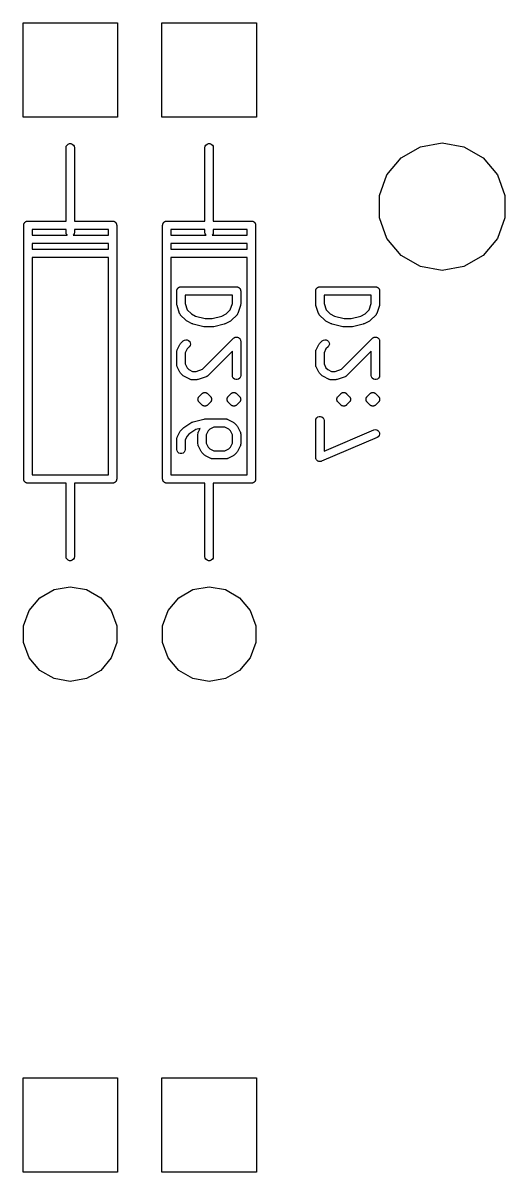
# Model space of a CAD drawing. Extents: x 17 to 273, y -105 to -8.
# Drawn here: x 143.65 to 152.32, y -74.85 to -54.15 of the extents above; entities that cross this region are included whole.
import ezdxf

# ---------------------------------------------------------------- set-up
doc = ezdxf.new("R2010")
doc.units = 0
doc.header["$MEASUREMENT"] = 0
doc.layers.add('BLACK', color=7, linetype='CONTINUOUS')

msp = doc.modelspace()

# ---------------------------------------------------------------- linework, layer by layer
at = {"layer": 'Black'}
for p, q in [((143.648, -55.8501), (143.648, -54.1509)), ((143.648, -54.1509), (145.347, -54.1509)), ((145.347, -54.1509), (145.347, -55.8501)), ((146.148, -55.8501), (146.148, -54.1509)), ((146.148, -54.1509), (147.847, -54.1509)), ((147.847, -54.1509), (147.847, -55.8501)), ((145.347, -55.8501), (143.648, -55.8501)), ((147.847, -55.8501), (146.148, -55.8501)), ((144.422, -56.3975), (144.427, -56.3719)), ((144.422, -57.7195), (144.422, -56.3975)), ((144.427, -56.3719), (144.44, -56.3493)), ((144.44, -56.3493), (144.46, -56.3326)), ((144.46, -56.3326), (144.484, -56.3237)), ((144.484, -56.3237), (144.51, -56.3237)), ((144.51, -56.3237), (144.535, -56.3326)), ((144.535, -56.3326), (144.555, -56.3493)), ((144.555, -56.3493), (144.568, -56.3719)), ((144.568, -56.3719), (144.572, -56.3975)), ((144.572, -56.3975), (144.572, -57.7195)), ((146.922, -56.3975), (146.927, -56.3719)), ((146.922, -57.7195), (146.922, -56.3975)), ((146.927, -56.3719), (146.94, -56.3493)), ((146.94, -56.3493), (146.96, -56.3326)), ((146.96, -56.3326), (146.984, -56.3237)), ((146.984, -56.3237), (147.01, -56.3237)), ((147.01, -56.3237), (147.035, -56.3326)), ((147.035, -56.3326), (147.055, -56.3493)), ((147.055, -56.3493), (147.068, -56.3719)), ((147.068, -56.3719), (147.072, -56.3975)), ((147.072, -56.3975), (147.072, -57.7195)), ((150.452, -56.5811), (150.798, -56.3818)), ((150.798, -56.3818), (151.19, -56.3126)), ((151.19, -56.3126), (151.582, -56.3818)), ((151.582, -56.3818), (151.928, -56.5811)), ((150.196, -56.8863), (150.452, -56.5811)), ((151.928, -56.5811), (152.184, -56.8863)), ((150.06, -57.2608), (150.196, -56.8863)), ((152.184, -56.8863), (152.32, -57.2608)), ((150.06, -57.6592), (150.06, -57.2608)), ((152.32, -57.2608), (152.32, -57.6592)), ((143.675, -57.752), (143.678, -57.7463)), ((143.678, -57.7463), (143.683, -57.7421)), ((143.683, -57.7421), (143.687, -57.7371)), ((143.687, -57.7371), (143.693, -57.7338)), ((143.693, -57.7338), (143.698, -57.7296)), ((143.698, -57.7296), (143.704, -57.7273)), ((143.704, -57.7273), (143.71, -57.724)), ((143.71, -57.724), (143.716, -57.7229)), ((143.716, -57.7229), (143.722, -57.7207)), ((143.722, -57.7207), (143.729, -57.7207)), ((143.729, -57.7207), (143.735, -57.7195)), ((143.735, -57.7195), (144.422, -57.7195)), ((144.572, -57.7195), (145.259, -57.7195)), ((145.259, -57.7195), (145.266, -57.7207)), ((145.266, -57.7207), (145.272, -57.7207)), ((145.272, -57.7207), (145.279, -57.7229)), ((145.279, -57.7229), (145.285, -57.724)), ((145.285, -57.724), (145.291, -57.7273)), ((145.291, -57.7273), (145.297, -57.7296)), ((145.297, -57.7296), (145.302, -57.7338)), ((145.302, -57.7338), (145.308, -57.7371)), ((145.308, -57.7371), (145.312, -57.7421)), ((145.312, -57.7421), (145.317, -57.7463)), ((145.317, -57.7463), (145.32, -57.752)), ((146.175, -57.752), (146.178, -57.7463)), ((146.178, -57.7463), (146.183, -57.7421)), ((146.183, -57.7421), (146.187, -57.7371)), ((146.187, -57.7371), (146.193, -57.7338)), ((146.193, -57.7338), (146.198, -57.7296)), ((146.198, -57.7296), (146.204, -57.7273)), ((146.204, -57.7273), (146.21, -57.724)), ((146.21, -57.724), (146.216, -57.7229)), ((146.216, -57.7229), (146.222, -57.7207)), ((146.222, -57.7207), (146.229, -57.7207)), ((146.229, -57.7207), (146.235, -57.7195)), ((146.235, -57.7195), (146.922, -57.7195)), ((147.072, -57.7195), (147.759, -57.7195)), ((147.759, -57.7195), (147.766, -57.7207)), ((147.766, -57.7207), (147.772, -57.7207)), ((147.772, -57.7207), (147.779, -57.7229)), ((147.779, -57.7229), (147.785, -57.724)), ((147.785, -57.724), (147.791, -57.7273)), ((147.791, -57.7273), (147.797, -57.7296)), ((147.797, -57.7296), (147.802, -57.7338)), ((147.802, -57.7338), (147.808, -57.7371)), ((147.808, -57.7371), (147.812, -57.7421)), ((147.812, -57.7421), (147.817, -57.7463)), ((147.817, -57.7463), (147.82, -57.752)), ((150.196, -58.0337), (150.06, -57.6592)), ((152.32, -57.6592), (152.184, -58.0337)), ((143.66, -57.7945), (143.662, -57.7881)), ((143.66, -62.3665), (143.66, -57.7945)), ((143.662, -57.7815), (143.664, -57.7753)), ((143.662, -57.7881), (143.662, -57.7815)), ((143.664, -57.7753), (143.665, -57.7689)), ((143.665, -57.7689), (143.668, -57.7632)), ((143.668, -57.7632), (143.671, -57.757)), ((143.671, -57.757), (143.675, -57.752)), ((143.81, -57.8695), (143.81, -57.9735)), ((144.422, -57.8695), (143.81, -57.8695)), ((144.422, -57.9215), (144.422, -57.8695)), ((144.427, -57.9472), (144.422, -57.9215)), ((144.44, -57.9697), (144.427, -57.9472)), ((144.568, -57.9472), (144.555, -57.9697)), ((144.572, -57.9215), (144.568, -57.9472)), ((144.572, -57.8695), (144.572, -57.9215)), ((145.184, -57.8695), (144.572, -57.8695)), ((145.184, -57.9735), (145.184, -57.8695)), ((145.32, -57.752), (145.324, -57.757)), ((145.324, -57.757), (145.327, -57.7632)), ((145.327, -57.7632), (145.33, -57.7689)), ((145.33, -57.7689), (145.331, -57.7753)), ((145.331, -57.7753), (145.333, -57.7815)), ((145.333, -57.7815), (145.333, -57.7881)), ((145.333, -57.7881), (145.334, -57.7945)), ((145.334, -57.7945), (145.334, -62.3665)), ((146.16, -57.7945), (146.162, -57.7881)), ((146.16, -62.3665), (146.16, -57.7945)), ((146.162, -57.7815), (146.164, -57.7753)), ((146.162, -57.7881), (146.162, -57.7815)), ((146.164, -57.7753), (146.165, -57.7689)), ((146.165, -57.7689), (146.168, -57.7632)), ((146.168, -57.7632), (146.171, -57.757)), ((146.171, -57.757), (146.175, -57.752)), ((146.31, -57.8695), (146.31, -57.9735)), ((146.922, -57.8695), (146.31, -57.8695)), ((146.922, -57.9215), (146.922, -57.8695)), ((146.927, -57.9472), (146.922, -57.9215)), ((146.94, -57.9697), (146.927, -57.9472)), ((147.068, -57.9472), (147.055, -57.9697)), ((147.072, -57.9215), (147.068, -57.9472)), ((147.072, -57.8695), (147.072, -57.9215)), ((147.684, -57.8695), (147.072, -57.8695)), ((147.684, -57.9735), (147.684, -57.8695)), ((147.82, -57.752), (147.824, -57.757)), ((147.824, -57.757), (147.827, -57.7632)), ((147.827, -57.7632), (147.83, -57.7689)), ((147.83, -57.7689), (147.831, -57.7753)), ((147.831, -57.7753), (147.833, -57.7815)), ((147.833, -57.7815), (147.833, -57.7881)), ((147.833, -57.7881), (147.834, -57.7945)), ((147.834, -57.7945), (147.834, -62.3665)), ((143.81, -57.9735), (144.445, -57.9735)), ((143.81, -58.1235), (143.81, -58.2275)), ((145.184, -58.1235), (143.81, -58.1235)), ((144.445, -57.9735), (144.44, -57.9697)), ((144.555, -57.9697), (144.55, -57.9735)), ((144.55, -57.9735), (145.184, -57.9735)), ((145.184, -58.2275), (145.184, -58.1235)), ((146.31, -57.9735), (146.945, -57.9735)), ((146.31, -58.1235), (146.31, -58.2275)), ((147.684, -58.1235), (146.31, -58.1235)), ((146.945, -57.9735), (146.94, -57.9697)), ((147.055, -57.9697), (147.05, -57.9735)), ((147.05, -57.9735), (147.684, -57.9735)), ((147.684, -58.2275), (147.684, -58.1235)), ((150.452, -58.3389), (150.196, -58.0337)), ((152.184, -58.0337), (151.928, -58.3389)), ((143.81, -58.2275), (145.184, -58.2275)), ((146.31, -58.2275), (147.684, -58.2275)), ((150.798, -58.5382), (150.452, -58.3389)), ((151.928, -58.3389), (151.582, -58.5382)), ((143.81, -58.3775), (143.81, -62.2915)), ((145.184, -58.3775), (143.81, -58.3775)), ((145.184, -62.2915), (145.184, -58.3775)), ((146.31, -58.3775), (146.31, -62.2915)), ((147.684, -58.3775), (146.31, -58.3775)), ((147.684, -62.2915), (147.684, -58.3775)), ((151.19, -58.6074), (150.798, -58.5382)), ((151.582, -58.5382), (151.19, -58.6074)), ((146.415, -58.9781), (146.416, -58.9717)), ((146.415, -59.2162), (146.415, -58.9781)), ((146.416, -58.9651), (146.418, -58.9589)), ((146.416, -58.9717), (146.416, -58.9651)), ((146.418, -58.9589), (146.419, -58.9525)), ((146.419, -58.9525), (146.423, -58.9468)), ((146.423, -58.9468), (146.425, -58.9406)), ((146.425, -58.9406), (146.429, -58.9356)), ((146.429, -58.9356), (146.432, -58.9299)), ((146.432, -58.9299), (146.437, -58.9257)), ((146.437, -58.9257), (146.442, -58.9207)), ((146.442, -58.9207), (146.447, -58.9174)), ((146.447, -58.9174), (146.452, -58.9132)), ((146.452, -58.9132), (146.459, -58.9109)), ((146.459, -58.9109), (146.464, -58.9077)), ((146.464, -58.9077), (146.471, -58.9065)), ((146.471, -58.9065), (146.477, -58.9043)), ((146.477, -58.9043), (146.483, -58.9043)), ((146.483, -58.9043), (146.49, -58.9031)), ((146.49, -58.9031), (147.49, -58.9031)), ((147.49, -58.9031), (147.496, -58.9043)), ((147.496, -58.9043), (147.503, -58.9043)), ((147.503, -58.9043), (147.509, -58.9065)), ((147.509, -58.9065), (147.515, -58.9077)), ((147.515, -58.9077), (147.521, -58.9109)), ((147.521, -58.9109), (147.527, -58.9132)), ((147.527, -58.9132), (147.532, -58.9174)), ((147.532, -58.9174), (147.538, -58.9207)), ((147.538, -58.9207), (147.542, -58.9257)), ((147.542, -58.9257), (147.547, -58.9299)), ((147.547, -58.9299), (147.551, -58.9356)), ((147.551, -58.9356), (147.555, -58.9406)), ((147.555, -58.9406), (147.557, -58.9468)), ((147.557, -58.9468), (147.56, -58.9525)), ((147.56, -58.9525), (147.561, -58.9589)), ((147.561, -58.9589), (147.564, -58.9651)), ((147.564, -58.9651), (147.564, -58.9717)), ((147.564, -58.9717), (147.565, -58.9781)), ((147.565, -58.9781), (147.565, -59.2162)), ((148.915, -58.9781), (148.916, -58.9717)), ((148.915, -59.2162), (148.915, -58.9781)), ((148.916, -58.9651), (148.918, -58.9589)), ((148.916, -58.9717), (148.916, -58.9651)), ((148.918, -58.9589), (148.919, -58.9525)), ((148.919, -58.9525), (148.923, -58.9468)), ((148.923, -58.9468), (148.925, -58.9406)), ((148.925, -58.9406), (148.929, -58.9356)), ((148.929, -58.9356), (148.932, -58.9299)), ((148.932, -58.9299), (148.937, -58.9257)), ((148.937, -58.9257), (148.942, -58.9207)), ((148.942, -58.9207), (148.947, -58.9174)), ((148.947, -58.9174), (148.952, -58.9132)), ((148.952, -58.9132), (148.959, -58.9109)), ((148.959, -58.9109), (148.964, -58.9077)), ((148.964, -58.9077), (148.971, -58.9065)), ((148.971, -58.9065), (148.977, -58.9043)), ((148.977, -58.9043), (148.983, -58.9043)), ((148.983, -58.9043), (148.99, -58.9031)), ((148.99, -58.9031), (149.99, -58.9031)), ((149.99, -58.9031), (149.996, -58.9043)), ((149.996, -58.9043), (150.003, -58.9043)), ((150.003, -58.9043), (150.009, -58.9065)), ((150.009, -58.9065), (150.015, -58.9077)), ((150.015, -58.9077), (150.021, -58.9109)), ((150.021, -58.9109), (150.027, -58.9132)), ((150.027, -58.9132), (150.032, -58.9174)), ((150.032, -58.9174), (150.038, -58.9207)), ((150.038, -58.9207), (150.042, -58.9257)), ((150.042, -58.9257), (150.047, -58.9299)), ((150.047, -58.9299), (150.051, -58.9356)), ((150.051, -58.9356), (150.055, -58.9406)), ((150.055, -58.9406), (150.057, -58.9468)), ((150.057, -58.9468), (150.06, -58.9525)), ((150.06, -58.9525), (150.061, -58.9589)), ((150.061, -58.9589), (150.064, -58.9651)), ((150.064, -58.9651), (150.064, -58.9717)), ((150.064, -58.9717), (150.065, -58.9781)), ((150.065, -58.9781), (150.065, -59.2162)), ((146.565, -59.0531), (146.565, -59.2041)), ((147.415, -59.0531), (146.565, -59.0531)), ((147.415, -59.2041), (147.415, -59.0531)), ((149.065, -59.0531), (149.065, -59.2041)), ((149.915, -59.0531), (149.065, -59.0531)), ((149.915, -59.2041), (149.915, -59.0531)), ((146.417, -59.2281), (146.415, -59.2162)), ((146.419, -59.24), (146.417, -59.2281)), ((146.466, -59.3828), (146.419, -59.24)), ((146.468, -59.3866), (146.466, -59.3828)), ((146.469, -59.3908), (146.468, -59.3866)), ((146.475, -59.398), (146.469, -59.3908)), ((146.479, -59.4057), (146.475, -59.398)), ((146.482, -59.4086), (146.479, -59.4057)), ((146.565, -59.2041), (146.603, -59.3186)), ((146.603, -59.3186), (146.677, -59.3927)), ((146.677, -59.3927), (146.754, -59.4312)), ((147.226, -59.4312), (147.303, -59.3927)), ((147.303, -59.3927), (147.377, -59.3186)), ((147.377, -59.3186), (147.415, -59.2041)), ((147.501, -59.4057), (147.498, -59.4086)), ((147.505, -59.398), (147.501, -59.4057)), ((147.51, -59.3908), (147.505, -59.398)), ((147.511, -59.3866), (147.51, -59.3908)), ((147.513, -59.3828), (147.511, -59.3866)), ((147.561, -59.24), (147.513, -59.3828)), ((147.563, -59.2281), (147.561, -59.24)), ((147.565, -59.2162), (147.563, -59.2281)), ((148.917, -59.2281), (148.915, -59.2162)), ((148.919, -59.24), (148.917, -59.2281)), ((148.966, -59.3828), (148.919, -59.24)), ((148.968, -59.3866), (148.966, -59.3828)), ((148.969, -59.3908), (148.968, -59.3866)), ((148.975, -59.398), (148.969, -59.3908)), ((148.979, -59.4057), (148.975, -59.398)), ((148.982, -59.4086), (148.979, -59.4057)), ((149.065, -59.2041), (149.103, -59.3186)), ((149.103, -59.3186), (149.177, -59.3927)), ((149.177, -59.3927), (149.254, -59.4312)), ((149.726, -59.4312), (149.803, -59.3927)), ((149.803, -59.3927), (149.877, -59.3186)), ((149.877, -59.3186), (149.915, -59.2041)), ((150.001, -59.4057), (149.998, -59.4086)), ((150.005, -59.398), (150.001, -59.4057)), ((150.01, -59.3908), (150.005, -59.398)), ((150.011, -59.3866), (150.01, -59.3908)), ((150.013, -59.3828), (150.011, -59.3866)), ((150.061, -59.24), (150.013, -59.3828)), ((150.063, -59.2281), (150.061, -59.24)), ((150.065, -59.2162), (150.063, -59.2281)), ((146.484, -59.4121), (146.482, -59.4086)), ((146.58, -59.5074), (146.484, -59.4121)), ((146.59, -59.5143), (146.58, -59.5074)), ((146.599, -59.5214), (146.59, -59.5143)), ((146.694, -59.569), (146.599, -59.5214)), ((146.702, -59.5714), (146.694, -59.569)), ((146.71, -59.5747), (146.702, -59.5714)), ((146.9, -59.6223), (146.71, -59.5747)), ((146.754, -59.4312), (146.928, -59.4746)), ((146.928, -59.4746), (147.052, -59.4746)), ((147.052, -59.4746), (147.226, -59.4312)), ((147.27, -59.5747), (147.079, -59.6223)), ((147.277, -59.5714), (147.27, -59.5747)), ((147.285, -59.569), (147.277, -59.5714)), ((147.381, -59.5214), (147.285, -59.569)), ((147.39, -59.5142), (147.381, -59.5214)), ((147.4, -59.5074), (147.39, -59.5142)), ((147.495, -59.4121), (147.4, -59.5074)), ((147.498, -59.4086), (147.495, -59.4121)), ((148.984, -59.4121), (148.982, -59.4086)), ((149.08, -59.5074), (148.984, -59.4121)), ((149.09, -59.5143), (149.08, -59.5074)), ((149.099, -59.5214), (149.09, -59.5143)), ((149.194, -59.569), (149.099, -59.5214)), ((149.202, -59.5714), (149.194, -59.569)), ((149.21, -59.5747), (149.202, -59.5714)), ((149.4, -59.6223), (149.21, -59.5747)), ((149.254, -59.4312), (149.428, -59.4746)), ((149.428, -59.4746), (149.552, -59.4746)), ((149.552, -59.4746), (149.726, -59.4312)), ((149.77, -59.5747), (149.579, -59.6223)), ((149.777, -59.5714), (149.77, -59.5747)), ((149.785, -59.569), (149.777, -59.5714)), ((149.881, -59.5214), (149.785, -59.569)), ((149.89, -59.5142), (149.881, -59.5214)), ((149.9, -59.5074), (149.89, -59.5142)), ((149.995, -59.4121), (149.9, -59.5074)), ((149.998, -59.4086), (149.995, -59.4121)), ((146.909, -59.623), (146.9, -59.6223)), ((146.918, -59.6246), (146.909, -59.623)), ((147.061, -59.6246), (146.918, -59.6246)), ((147.07, -59.623), (147.061, -59.6246)), ((147.079, -59.6223), (147.07, -59.623)), ((147.445, -59.8242), (147.452, -59.8179)), ((147.452, -59.8179), (147.455, -59.8168)), ((147.455, -59.8168), (147.458, -59.8149)), ((147.458, -59.8149), (147.468, -59.8124)), ((147.468, -59.8124), (147.477, -59.809)), ((147.477, -59.809), (147.48, -59.809)), ((147.48, -59.809), (147.483, -59.8082)), ((147.483, -59.8082), (147.493, -59.809)), ((147.493, -59.809), (147.503, -59.809)), ((147.503, -59.809), (147.506, -59.8102)), ((147.506, -59.8102), (147.509, -59.8105)), ((147.509, -59.8105), (147.518, -59.8146)), ((147.518, -59.8146), (147.527, -59.8179)), ((147.527, -59.8179), (147.53, -59.8201)), ((147.53, -59.8201), (147.533, -59.8215)), ((149.409, -59.623), (149.4, -59.6223)), ((149.418, -59.6246), (149.409, -59.623)), ((149.561, -59.6246), (149.418, -59.6246)), ((149.57, -59.623), (149.561, -59.6246)), ((149.579, -59.6223), (149.57, -59.623)), ((149.945, -59.8242), (149.952, -59.8179)), ((149.952, -59.8179), (149.955, -59.8168)), ((149.955, -59.8168), (149.958, -59.8149)), ((149.958, -59.8149), (149.968, -59.8124)), ((149.968, -59.8124), (149.977, -59.809)), ((149.977, -59.809), (149.98, -59.809)), ((149.98, -59.809), (149.983, -59.8082)), ((149.983, -59.8082), (149.993, -59.809)), ((149.993, -59.809), (150.003, -59.809)), ((150.003, -59.809), (150.006, -59.8102)), ((150.006, -59.8102), (150.009, -59.8105)), ((150.009, -59.8105), (150.018, -59.8146)), ((150.018, -59.8146), (150.027, -59.8179)), ((150.027, -59.8179), (150.03, -59.8201)), ((150.03, -59.8201), (150.033, -59.8215)), ((146.423, -60.0398), (146.47, -59.9446)), ((146.47, -59.9446), (146.478, -59.9349)), ((146.478, -59.9349), (146.484, -59.9251)), ((146.484, -59.9251), (146.532, -59.8775)), ((146.532, -59.8775), (146.553, -59.8625)), ((146.553, -59.8625), (146.579, -59.8558)), ((146.599, -60.0226), (146.565, -60.0911)), ((146.579, -59.8558), (146.604, -59.8581)), ((146.638, -59.9836), (146.599, -60.0226)), ((146.604, -59.8581), (146.628, -59.8691)), ((146.628, -59.8691), (146.647, -59.8875)), ((146.653, -59.9622), (146.638, -59.9836)), ((146.647, -59.8875), (146.658, -59.9111)), ((146.66, -59.9371), (146.653, -59.9622)), ((146.658, -59.9111), (146.66, -59.9371)), ((146.878, -60.3888), (147.437, -59.8299)), ((147.437, -59.8299), (147.445, -59.8242)), ((147.533, -59.8215), (147.54, -59.8284)), ((147.54, -59.8284), (147.547, -59.8347)), ((147.547, -59.8347), (147.549, -59.8375)), ((147.549, -59.8375), (147.551, -59.8399)), ((147.551, -59.8399), (147.555, -59.8488)), ((147.555, -59.8488), (147.56, -59.8572)), ((147.56, -59.8572), (147.561, -59.8605)), ((147.561, -59.8605), (147.562, -59.8635)), ((147.562, -59.8635), (147.563, -59.8733)), ((147.563, -59.8733), (147.565, -59.8829)), ((147.565, -59.8829), (147.565, -60.5019)), ((148.923, -60.0398), (148.97, -59.9446)), ((148.97, -59.9446), (148.978, -59.9349)), ((148.978, -59.9349), (148.984, -59.9251)), ((148.984, -59.9251), (149.032, -59.8775)), ((149.032, -59.8775), (149.053, -59.8625)), ((149.053, -59.8625), (149.079, -59.8558)), ((149.099, -60.0226), (149.065, -60.0911)), ((149.079, -59.8558), (149.104, -59.8581)), ((149.138, -59.9836), (149.099, -60.0226)), ((149.104, -59.8581), (149.128, -59.8691)), ((149.128, -59.8691), (149.147, -59.8875)), ((149.153, -59.9622), (149.138, -59.9836)), ((149.147, -59.8875), (149.158, -59.9111)), ((149.16, -59.9371), (149.153, -59.9622)), ((149.158, -59.9111), (149.16, -59.9371)), ((149.378, -60.3888), (149.937, -59.8299)), ((149.937, -59.8299), (149.945, -59.8242)), ((150.033, -59.8215), (150.04, -59.8284)), ((150.04, -59.8284), (150.047, -59.8347)), ((150.047, -59.8347), (150.049, -59.8375)), ((150.049, -59.8375), (150.051, -59.8399)), ((150.051, -59.8399), (150.055, -59.8488)), ((150.055, -59.8488), (150.06, -59.8572)), ((150.06, -59.8572), (150.061, -59.8605)), ((150.061, -59.8605), (150.062, -59.8635)), ((150.062, -59.8635), (150.063, -59.8733)), ((150.063, -59.8733), (150.065, -59.8829)), ((150.065, -59.8829), (150.065, -60.5019)), ((146.415, -60.0648), (146.418, -60.0564)), ((146.416, -60.0691), (146.415, -60.0648)), ((146.415, -60.0734), (146.416, -60.0691)), ((146.415, -60.3115), (146.415, -60.0734)), ((146.418, -60.0564), (146.419, -60.0477)), ((146.419, -60.0477), (146.422, -60.044)), ((146.422, -60.044), (146.423, -60.0398)), ((146.565, -60.0911), (146.565, -60.2938)), ((147.415, -60.064), (146.971, -60.5074)), ((147.415, -60.5019), (147.415, -60.064)), ((148.915, -60.0648), (148.918, -60.0564)), ((148.916, -60.0691), (148.915, -60.0648)), ((148.915, -60.0734), (148.916, -60.0691)), ((148.915, -60.3115), (148.915, -60.0734)), ((148.918, -60.0564), (148.919, -60.0477)), ((148.919, -60.0477), (148.922, -60.044)), ((148.922, -60.044), (148.923, -60.0398)), ((149.065, -60.0911), (149.065, -60.2938)), ((149.915, -60.064), (149.471, -60.5074)), ((149.915, -60.5019), (149.915, -60.064)), ((146.416, -60.3157), (146.415, -60.3115)), ((146.415, -60.32), (146.416, -60.3157)), ((146.418, -60.3285), (146.415, -60.32)), ((146.419, -60.3371), (146.418, -60.3285)), ((146.422, -60.3409), (146.419, -60.3371)), ((146.423, -60.345), (146.422, -60.3409)), ((146.47, -60.4403), (146.423, -60.345)), ((146.478, -60.4499), (146.47, -60.4403)), ((146.565, -60.2938), (146.599, -60.3623)), ((146.599, -60.3623), (146.63, -60.3927)), ((146.63, -60.3927), (146.698, -60.4269)), ((146.698, -60.4269), (146.763, -60.4269)), ((146.763, -60.4269), (146.878, -60.3888)), ((148.916, -60.3157), (148.915, -60.3115)), ((148.915, -60.32), (148.916, -60.3157)), ((148.918, -60.3285), (148.915, -60.32)), ((148.919, -60.3371), (148.918, -60.3285)), ((148.922, -60.3409), (148.919, -60.3371)), ((148.923, -60.345), (148.922, -60.3409)), ((148.97, -60.4403), (148.923, -60.345)), ((148.978, -60.4499), (148.97, -60.4403)), ((149.065, -60.2938), (149.099, -60.3623)), ((149.099, -60.3623), (149.13, -60.3927)), ((149.13, -60.3927), (149.198, -60.4269)), ((149.198, -60.4269), (149.263, -60.4269)), ((149.263, -60.4269), (149.378, -60.3888)), ((146.484, -60.4597), (146.478, -60.4499)), ((146.532, -60.5074), (146.484, -60.4597)), ((146.542, -60.5142), (146.532, -60.5074)), ((146.552, -60.5214), (146.542, -60.5142)), ((146.647, -60.569), (146.552, -60.5214)), ((146.651, -60.5703), (146.647, -60.569)), ((146.655, -60.5724), (146.651, -60.5703)), ((146.663, -60.574), (146.655, -60.5724)), ((146.672, -60.5765), (146.663, -60.574)), ((146.676, -60.5762), (146.672, -60.5765)), ((146.68, -60.5769), (146.676, -60.5762)), ((146.776, -60.5769), (146.68, -60.5769)), ((146.787, -60.5749), (146.776, -60.5769)), ((146.799, -60.5731), (146.787, -60.5749)), ((146.942, -60.5255), (146.799, -60.5731)), ((146.946, -60.5234), (146.942, -60.5255)), ((146.95, -60.5223), (146.946, -60.5234)), ((146.957, -60.5173), (146.95, -60.5223)), ((146.965, -60.5131), (146.957, -60.5173)), ((146.968, -60.5098), (146.965, -60.5131)), ((146.971, -60.5074), (146.968, -60.5098)), ((147.419, -60.5276), (147.415, -60.5019)), ((147.432, -60.5502), (147.419, -60.5276)), ((147.452, -60.5669), (147.432, -60.5502)), ((147.477, -60.5758), (147.452, -60.5669)), ((147.503, -60.5758), (147.477, -60.5758)), ((147.527, -60.5669), (147.503, -60.5758)), ((147.547, -60.5502), (147.527, -60.5669)), ((147.56, -60.5276), (147.547, -60.5502)), ((147.565, -60.5019), (147.56, -60.5276)), ((148.984, -60.4597), (148.978, -60.4499)), ((149.032, -60.5074), (148.984, -60.4597)), ((149.042, -60.5142), (149.032, -60.5074)), ((149.052, -60.5214), (149.042, -60.5142)), ((149.147, -60.569), (149.052, -60.5214)), ((149.151, -60.5703), (149.147, -60.569)), ((149.155, -60.5724), (149.151, -60.5703)), ((149.163, -60.574), (149.155, -60.5724)), ((149.172, -60.5765), (149.163, -60.574)), ((149.176, -60.5762), (149.172, -60.5765)), ((149.18, -60.5769), (149.176, -60.5762)), ((149.276, -60.5769), (149.18, -60.5769)), ((149.287, -60.5749), (149.276, -60.5769)), ((149.299, -60.5731), (149.287, -60.5749)), ((149.442, -60.5255), (149.299, -60.5731)), ((149.446, -60.5234), (149.442, -60.5255)), ((149.45, -60.5223), (149.446, -60.5234)), ((149.457, -60.5173), (149.45, -60.5223)), ((149.465, -60.5131), (149.457, -60.5173)), ((149.468, -60.5098), (149.465, -60.5131)), ((149.471, -60.5074), (149.468, -60.5098)), ((149.919, -60.5276), (149.915, -60.5019)), ((149.932, -60.5502), (149.919, -60.5276)), ((149.952, -60.5669), (149.932, -60.5502)), ((149.977, -60.5758), (149.952, -60.5669)), ((150.003, -60.5758), (149.977, -60.5758)), ((150.027, -60.5669), (150.003, -60.5758)), ((150.047, -60.5502), (150.027, -60.5669)), ((150.06, -60.5276), (150.047, -60.5502)), ((150.065, -60.5019), (150.06, -60.5276)), ((146.818, -60.8775), (146.865, -60.8299)), ((146.865, -60.8299), (146.871, -60.8261)), ((146.871, -60.8261), (146.875, -60.8215)), ((146.875, -60.8215), (146.881, -60.8187)), ((146.881, -60.8187), (146.887, -60.8149)), ((146.887, -60.8149), (146.893, -60.8132)), ((146.893, -60.8132), (146.899, -60.8105)), ((146.899, -60.8105), (146.906, -60.8099)), ((146.906, -60.8099), (146.912, -60.8082)), ((146.912, -60.8082), (146.918, -60.8088)), ((146.918, -60.8088), (146.925, -60.8082)), ((146.925, -60.8082), (146.931, -60.8099)), ((146.931, -60.8099), (146.938, -60.8105)), ((146.938, -60.8105), (146.944, -60.8132)), ((146.944, -60.8132), (146.95, -60.8149)), ((146.95, -60.8149), (146.955, -60.8187)), ((146.955, -60.8187), (146.961, -60.8215)), ((146.961, -60.8215), (146.966, -60.8261)), ((146.966, -60.8261), (146.971, -60.8299)), ((146.971, -60.8299), (147.019, -60.8775)), ((147.342, -60.8775), (147.389, -60.8299)), ((147.389, -60.8299), (147.395, -60.8261)), ((147.395, -60.8261), (147.399, -60.8215)), ((147.399, -60.8215), (147.405, -60.8187)), ((147.405, -60.8187), (147.411, -60.8149)), ((147.411, -60.8149), (147.417, -60.8132)), ((147.417, -60.8132), (147.423, -60.8105)), ((147.423, -60.8105), (147.429, -60.8099)), ((147.429, -60.8099), (147.436, -60.8082)), ((147.436, -60.8082), (147.442, -60.8088)), ((147.442, -60.8088), (147.449, -60.8082)), ((147.449, -60.8082), (147.455, -60.8099)), ((147.455, -60.8099), (147.462, -60.8105)), ((147.462, -60.8105), (147.468, -60.8132)), ((147.468, -60.8132), (147.474, -60.8149)), ((147.474, -60.8149), (147.479, -60.8187)), ((147.479, -60.8187), (147.485, -60.8215)), ((147.485, -60.8215), (147.49, -60.8261)), ((147.49, -60.8261), (147.495, -60.8299)), ((147.495, -60.8299), (147.543, -60.8775)), ((149.318, -60.8775), (149.365, -60.8299)), ((149.365, -60.8299), (149.371, -60.8261)), ((149.371, -60.8261), (149.375, -60.8215)), ((149.375, -60.8215), (149.381, -60.8187)), ((149.381, -60.8187), (149.387, -60.8149)), ((149.387, -60.8149), (149.393, -60.8132)), ((149.393, -60.8132), (149.399, -60.8105)), ((149.399, -60.8105), (149.406, -60.8099)), ((149.406, -60.8099), (149.412, -60.8082)), ((149.412, -60.8082), (149.418, -60.8088)), ((149.418, -60.8088), (149.425, -60.8082)), ((149.425, -60.8082), (149.431, -60.8099)), ((149.431, -60.8099), (149.438, -60.8105)), ((149.438, -60.8105), (149.444, -60.8132)), ((149.444, -60.8132), (149.45, -60.8149)), ((149.45, -60.8149), (149.455, -60.8187)), ((149.455, -60.8187), (149.461, -60.8215)), ((149.461, -60.8215), (149.466, -60.8261)), ((149.466, -60.8261), (149.471, -60.8299)), ((149.471, -60.8299), (149.519, -60.8775)), ((149.842, -60.8775), (149.889, -60.8299)), ((149.889, -60.8299), (149.895, -60.8261)), ((149.895, -60.8261), (149.899, -60.8215)), ((149.899, -60.8215), (149.905, -60.8187)), ((149.905, -60.8187), (149.911, -60.8149)), ((149.911, -60.8149), (149.917, -60.8132)), ((149.917, -60.8132), (149.923, -60.8105)), ((149.923, -60.8105), (149.929, -60.8099)), ((149.929, -60.8099), (149.936, -60.8082)), ((149.936, -60.8082), (149.942, -60.8088)), ((149.942, -60.8088), (149.949, -60.8082)), ((149.949, -60.8082), (149.955, -60.8099)), ((149.955, -60.8099), (149.962, -60.8105)), ((149.962, -60.8105), (149.968, -60.8132)), ((149.968, -60.8132), (149.974, -60.8149)), ((149.974, -60.8149), (149.979, -60.8187)), ((149.979, -60.8187), (149.985, -60.8215)), ((149.985, -60.8215), (149.99, -60.8261)), ((149.99, -60.8261), (149.995, -60.8299)), ((149.995, -60.8299), (150.043, -60.8775)), ((146.796, -60.924), (146.797, -60.9208)), ((146.797, -60.9305), (146.796, -60.924)), ((146.796, -60.9371), (146.797, -60.9305)), ((146.797, -60.9402), (146.796, -60.9371)), ((146.797, -60.9175), (146.798, -60.9144)), ((146.797, -60.9208), (146.797, -60.9175)), ((146.797, -60.9435), (146.797, -60.9402)), ((146.798, -60.9466), (146.797, -60.9435)), ((146.798, -60.9111), (146.801, -60.9052)), ((146.798, -60.9144), (146.798, -60.9111)), ((146.798, -60.9499), (146.798, -60.9466)), ((146.801, -60.9559), (146.798, -60.9499)), ((146.801, -60.9052), (146.803, -60.8988)), ((146.803, -60.9622), (146.801, -60.9559)), ((146.803, -60.8988), (146.805, -60.8961)), ((146.805, -60.9649), (146.803, -60.9622)), ((146.805, -60.8961), (146.806, -60.893)), ((146.806, -60.968), (146.805, -60.9649)), ((146.806, -60.893), (146.808, -60.8905)), ((146.808, -60.9705), (146.806, -60.968)), ((146.808, -60.8905), (146.809, -60.8875)), ((146.809, -60.9735), (146.808, -60.9705)), ((146.809, -60.8875), (146.814, -60.8829)), ((146.814, -60.9782), (146.809, -60.9735)), ((146.814, -60.8829), (146.818, -60.8775)), ((146.818, -60.9836), (146.814, -60.9782)), ((146.865, -61.0312), (146.818, -60.9836)), ((146.871, -61.0349), (146.865, -61.0312)), ((146.875, -61.0396), (146.871, -61.0349)), ((146.881, -61.0423), (146.875, -61.0396)), ((146.887, -61.0461), (146.881, -61.0423)), ((146.893, -61.0478), (146.887, -61.0461)), ((146.899, -61.0506), (146.893, -61.0478)), ((146.906, -61.0512), (146.899, -61.0506)), ((146.912, -61.0529), (146.906, -61.0512)), ((146.918, -61.0523), (146.912, -61.0529)), ((146.925, -61.0529), (146.918, -61.0523)), ((146.931, -61.0512), (146.925, -61.0529)), ((146.938, -61.0506), (146.931, -61.0512)), ((146.944, -61.0478), (146.938, -61.0506)), ((146.95, -61.0461), (146.944, -61.0478)), ((146.955, -61.0423), (146.95, -61.0461)), ((146.961, -61.0396), (146.955, -61.0423)), ((146.966, -61.0349), (146.961, -61.0396)), ((146.971, -61.0312), (146.966, -61.0349)), ((147.019, -60.9836), (146.971, -61.0312)), ((147.019, -60.8775), (147.023, -60.8829)), ((147.023, -60.9782), (147.019, -60.9836)), ((147.023, -60.8829), (147.027, -60.8875)), ((147.027, -60.9735), (147.023, -60.9782)), ((147.027, -60.8875), (147.029, -60.8905)), ((147.029, -60.9705), (147.027, -60.9735)), ((147.029, -60.8905), (147.031, -60.893)), ((147.031, -60.968), (147.029, -60.9705)), ((147.031, -60.893), (147.032, -60.8961)), ((147.032, -60.9649), (147.031, -60.968)), ((147.032, -60.8961), (147.034, -60.8988)), ((147.034, -60.9622), (147.032, -60.9649)), ((147.034, -60.8988), (147.036, -60.9052)), ((147.036, -60.9559), (147.034, -60.9622)), ((147.036, -60.9052), (147.038, -60.9111)), ((147.038, -60.9499), (147.036, -60.9559)), ((147.038, -60.9111), (147.039, -60.9144)), ((147.039, -60.9466), (147.038, -60.9499)), ((147.039, -60.9144), (147.04, -60.9175)), ((147.04, -60.9435), (147.039, -60.9466)), ((147.04, -60.9175), (147.04, -60.9208)), ((147.04, -60.9208), (147.041, -60.924)), ((147.041, -60.924), (147.04, -60.9305)), ((147.04, -60.9305), (147.041, -60.9371)), ((147.041, -60.9371), (147.04, -60.9402)), ((147.04, -60.9402), (147.04, -60.9435)), ((147.32, -60.924), (147.321, -60.9208)), ((147.32, -60.9305), (147.32, -60.924)), ((147.32, -60.9371), (147.32, -60.9305)), ((147.321, -60.9402), (147.32, -60.9371)), ((147.321, -60.9175), (147.322, -60.9144)), ((147.321, -60.9208), (147.321, -60.9175)), ((147.321, -60.9435), (147.321, -60.9402)), ((147.322, -60.9466), (147.321, -60.9435)), ((147.322, -60.9111), (147.325, -60.9052)), ((147.322, -60.9144), (147.322, -60.9111)), ((147.322, -60.9499), (147.322, -60.9466)), ((147.325, -60.9559), (147.322, -60.9499)), ((147.325, -60.9052), (147.327, -60.8988)), ((147.327, -60.9622), (147.325, -60.9559)), ((147.327, -60.8988), (147.329, -60.8961)), ((147.329, -60.9649), (147.327, -60.9622)), ((147.329, -60.8961), (147.33, -60.893)), ((147.33, -60.968), (147.329, -60.9649)), ((147.33, -60.893), (147.332, -60.8905)), ((147.332, -60.9705), (147.33, -60.968)), ((147.332, -60.8905), (147.333, -60.8875)), ((147.333, -60.9735), (147.332, -60.9705)), ((147.333, -60.8875), (147.338, -60.8829)), ((147.338, -60.9782), (147.333, -60.9735)), ((147.338, -60.8829), (147.342, -60.8775)), ((147.342, -60.9836), (147.338, -60.9782)), ((147.389, -61.0312), (147.342, -60.9836)), ((147.395, -61.0349), (147.389, -61.0312)), ((147.399, -61.0396), (147.395, -61.0349)), ((147.405, -61.0423), (147.399, -61.0396)), ((147.411, -61.0461), (147.405, -61.0423)), ((147.417, -61.0478), (147.411, -61.0461)), ((147.423, -61.0506), (147.417, -61.0478)), ((147.429, -61.0512), (147.423, -61.0506)), ((147.436, -61.0529), (147.429, -61.0512)), ((147.442, -61.0523), (147.436, -61.0529)), ((147.449, -61.0529), (147.442, -61.0523)), ((147.455, -61.0512), (147.449, -61.0529)), ((147.462, -61.0506), (147.455, -61.0512)), ((147.468, -61.0478), (147.462, -61.0506)), ((147.474, -61.0461), (147.468, -61.0478)), ((147.479, -61.0423), (147.474, -61.0461)), ((147.485, -61.0396), (147.479, -61.0423)), ((147.49, -61.0349), (147.485, -61.0396)), ((147.495, -61.0312), (147.49, -61.0349)), ((147.543, -60.9836), (147.495, -61.0312)), ((147.543, -60.8775), (147.547, -60.8829)), ((147.547, -60.9782), (147.543, -60.9836)), ((147.547, -60.8829), (147.551, -60.8875)), ((147.551, -60.9735), (147.547, -60.9782)), ((147.551, -60.8875), (147.553, -60.8905)), ((147.553, -60.9705), (147.551, -60.9735)), ((147.553, -60.8905), (147.555, -60.893)), ((147.555, -60.968), (147.553, -60.9705)), ((147.555, -60.893), (147.556, -60.8961)), ((147.556, -60.9649), (147.555, -60.968)), ((147.556, -60.8961), (147.558, -60.8988)), ((147.558, -60.9622), (147.556, -60.9649)), ((147.558, -60.8988), (147.56, -60.9052)), ((147.56, -60.9559), (147.558, -60.9622)), ((147.56, -60.9052), (147.562, -60.9111)), ((147.562, -60.9499), (147.56, -60.9559)), ((147.562, -60.9111), (147.563, -60.9144)), ((147.563, -60.9466), (147.562, -60.9499)), ((147.563, -60.9144), (147.564, -60.9175)), ((147.564, -60.9435), (147.563, -60.9466)), ((147.564, -60.9175), (147.564, -60.9208)), ((147.564, -60.9208), (147.565, -60.924)), ((147.565, -60.924), (147.564, -60.9305)), ((147.564, -60.9305), (147.565, -60.9371)), ((147.565, -60.9371), (147.564, -60.9402)), ((147.564, -60.9402), (147.564, -60.9435)), ((149.296, -60.924), (149.297, -60.9208)), ((149.297, -60.9305), (149.296, -60.924)), ((149.296, -60.9371), (149.297, -60.9305)), ((149.297, -60.9402), (149.296, -60.9371)), ((149.297, -60.9175), (149.298, -60.9144)), ((149.297, -60.9208), (149.297, -60.9175)), ((149.297, -60.9435), (149.297, -60.9402)), ((149.298, -60.9466), (149.297, -60.9435)), ((149.298, -60.9111), (149.301, -60.9052)), ((149.298, -60.9144), (149.298, -60.9111)), ((149.298, -60.9499), (149.298, -60.9466)), ((149.301, -60.9559), (149.298, -60.9499)), ((149.301, -60.9052), (149.303, -60.8988)), ((149.303, -60.9622), (149.301, -60.9559)), ((149.303, -60.8988), (149.305, -60.8961)), ((149.305, -60.9649), (149.303, -60.9622)), ((149.305, -60.8961), (149.306, -60.893)), ((149.306, -60.968), (149.305, -60.9649)), ((149.306, -60.893), (149.308, -60.8905)), ((149.308, -60.9705), (149.306, -60.968)), ((149.308, -60.8905), (149.309, -60.8875)), ((149.309, -60.9735), (149.308, -60.9705)), ((149.309, -60.8875), (149.314, -60.8829)), ((149.314, -60.9782), (149.309, -60.9735)), ((149.314, -60.8829), (149.318, -60.8775)), ((149.318, -60.9836), (149.314, -60.9782)), ((149.365, -61.0312), (149.318, -60.9836)), ((149.371, -61.0349), (149.365, -61.0312)), ((149.375, -61.0396), (149.371, -61.0349)), ((149.381, -61.0423), (149.375, -61.0396)), ((149.387, -61.0461), (149.381, -61.0423)), ((149.393, -61.0478), (149.387, -61.0461)), ((149.399, -61.0506), (149.393, -61.0478)), ((149.406, -61.0512), (149.399, -61.0506)), ((149.412, -61.0529), (149.406, -61.0512)), ((149.418, -61.0523), (149.412, -61.0529)), ((149.425, -61.0529), (149.418, -61.0523)), ((149.431, -61.0512), (149.425, -61.0529)), ((149.438, -61.0506), (149.431, -61.0512)), ((149.444, -61.0478), (149.438, -61.0506)), ((149.45, -61.0461), (149.444, -61.0478)), ((149.455, -61.0423), (149.45, -61.0461)), ((149.461, -61.0396), (149.455, -61.0423)), ((149.466, -61.0349), (149.461, -61.0396)), ((149.471, -61.0312), (149.466, -61.0349)), ((149.519, -60.9836), (149.471, -61.0312)), ((149.519, -60.8775), (149.523, -60.8829)), ((149.523, -60.9782), (149.519, -60.9836)), ((149.523, -60.8829), (149.527, -60.8875)), ((149.527, -60.9735), (149.523, -60.9782)), ((149.527, -60.8875), (149.529, -60.8905)), ((149.529, -60.9705), (149.527, -60.9735)), ((149.529, -60.8905), (149.531, -60.893)), ((149.531, -60.968), (149.529, -60.9705)), ((149.531, -60.893), (149.532, -60.8961)), ((149.532, -60.9649), (149.531, -60.968)), ((149.532, -60.8961), (149.534, -60.8988)), ((149.534, -60.9622), (149.532, -60.9649)), ((149.534, -60.8988), (149.536, -60.9052)), ((149.536, -60.9559), (149.534, -60.9622)), ((149.536, -60.9052), (149.538, -60.9111)), ((149.538, -60.9499), (149.536, -60.9559)), ((149.538, -60.9111), (149.539, -60.9144)), ((149.539, -60.9466), (149.538, -60.9499)), ((149.539, -60.9144), (149.54, -60.9175)), ((149.54, -60.9435), (149.539, -60.9466)), ((149.54, -60.9175), (149.54, -60.9208)), ((149.54, -60.9208), (149.541, -60.924)), ((149.541, -60.924), (149.54, -60.9305)), ((149.54, -60.9305), (149.541, -60.9371)), ((149.541, -60.9371), (149.54, -60.9402)), ((149.54, -60.9402), (149.54, -60.9435)), ((149.82, -60.924), (149.821, -60.9208)), ((149.82, -60.9305), (149.82, -60.924)), ((149.82, -60.9371), (149.82, -60.9305)), ((149.821, -60.9402), (149.82, -60.9371)), ((149.821, -60.9175), (149.822, -60.9144)), ((149.821, -60.9208), (149.821, -60.9175)), ((149.821, -60.9435), (149.821, -60.9402)), ((149.822, -60.9466), (149.821, -60.9435)), ((149.822, -60.9111), (149.825, -60.9052)), ((149.822, -60.9144), (149.822, -60.9111)), ((149.822, -60.9499), (149.822, -60.9466)), ((149.825, -60.9559), (149.822, -60.9499)), ((149.825, -60.9052), (149.827, -60.8988)), ((149.827, -60.9622), (149.825, -60.9559)), ((149.827, -60.8988), (149.829, -60.8961)), ((149.829, -60.9649), (149.827, -60.9622)), ((149.829, -60.8961), (149.83, -60.893)), ((149.83, -60.968), (149.829, -60.9649)), ((149.83, -60.893), (149.832, -60.8905)), ((149.832, -60.9705), (149.83, -60.968)), ((149.832, -60.8905), (149.833, -60.8875)), ((149.833, -60.9735), (149.832, -60.9705)), ((149.833, -60.8875), (149.838, -60.8829)), ((149.838, -60.9782), (149.833, -60.9735)), ((149.838, -60.8829), (149.842, -60.8775)), ((149.842, -60.9836), (149.838, -60.9782)), ((149.889, -61.0312), (149.842, -60.9836)), ((149.895, -61.0349), (149.889, -61.0312)), ((149.899, -61.0396), (149.895, -61.0349)), ((149.905, -61.0423), (149.899, -61.0396)), ((149.911, -61.0461), (149.905, -61.0423)), ((149.917, -61.0478), (149.911, -61.0461)), ((149.923, -61.0506), (149.917, -61.0478)), ((149.929, -61.0512), (149.923, -61.0506)), ((149.936, -61.0529), (149.929, -61.0512)), ((149.942, -61.0523), (149.936, -61.0529)), ((149.949, -61.0529), (149.942, -61.0523)), ((149.955, -61.0512), (149.949, -61.0529)), ((149.962, -61.0506), (149.955, -61.0512)), ((149.968, -61.0478), (149.962, -61.0506)), ((149.974, -61.0461), (149.968, -61.0478)), ((149.979, -61.0423), (149.974, -61.0461)), ((149.985, -61.0396), (149.979, -61.0423)), ((149.99, -61.0349), (149.985, -61.0396)), ((149.995, -61.0312), (149.99, -61.0349)), ((150.043, -60.9836), (149.995, -61.0312)), ((150.043, -60.8775), (150.047, -60.8829)), ((150.047, -60.9782), (150.043, -60.9836)), ((150.047, -60.8829), (150.051, -60.8875)), ((150.051, -60.9735), (150.047, -60.9782)), ((150.051, -60.8875), (150.053, -60.8905)), ((150.053, -60.9705), (150.051, -60.9735)), ((150.053, -60.8905), (150.055, -60.893)), ((150.055, -60.968), (150.053, -60.9705)), ((150.055, -60.893), (150.056, -60.8961)), ((150.056, -60.9649), (150.055, -60.968)), ((150.056, -60.8961), (150.058, -60.8988)), ((150.058, -60.9622), (150.056, -60.9649)), ((150.058, -60.8988), (150.06, -60.9052)), ((150.06, -60.9559), (150.058, -60.9622)), ((150.06, -60.9052), (150.062, -60.9111)), ((150.062, -60.9499), (150.06, -60.9559)), ((150.062, -60.9111), (150.063, -60.9144)), ((150.063, -60.9466), (150.062, -60.9499)), ((150.063, -60.9144), (150.064, -60.9175)), ((150.064, -60.9435), (150.063, -60.9466)), ((150.064, -60.9175), (150.064, -60.9208)), ((150.064, -60.9208), (150.065, -60.924)), ((150.065, -60.924), (150.064, -60.9305)), ((150.064, -60.9305), (150.065, -60.9371)), ((150.065, -60.9371), (150.064, -60.9402)), ((150.064, -60.9402), (150.064, -60.9435)), ((148.919, -61.2858), (148.932, -61.2633)), ((148.932, -61.2633), (148.952, -61.2465)), ((148.952, -61.2465), (148.977, -61.2376)), ((148.977, -61.2376), (149.003, -61.2376)), ((149.003, -61.2376), (149.027, -61.2465)), ((149.027, -61.2465), (149.047, -61.2633)), ((149.047, -61.2633), (149.06, -61.2858)), ((146.484, -61.4965), (146.532, -61.4489)), ((146.532, -61.4489), (146.538, -61.4447)), ((146.538, -61.4447), (146.543, -61.4395)), ((146.543, -61.4395), (146.686, -61.3443)), ((146.759, -61.4763), (146.633, -61.5602)), ((146.686, -61.3443), (146.698, -61.3391)), ((146.698, -61.3391), (146.71, -61.3339)), ((146.71, -61.3339), (146.9, -61.2863)), ((146.833, -61.4578), (146.759, -61.4763)), ((146.804, -61.516), (146.833, -61.4578)), ((146.9, -61.2863), (146.909, -61.2857)), ((146.909, -61.2857), (146.918, -61.2841)), ((146.918, -61.2841), (147.299, -61.2841)), ((147.01, -61.4683), (146.98, -61.4988)), ((147.079, -61.4341), (147.01, -61.4683)), ((147.282, -61.4341), (147.079, -61.4341)), ((147.35, -61.4683), (147.282, -61.4341)), ((147.299, -61.2841), (147.304, -61.2848)), ((147.304, -61.2848), (147.308, -61.2846)), ((147.308, -61.2846), (147.316, -61.2871)), ((147.316, -61.2871), (147.325, -61.2886)), ((147.325, -61.2886), (147.329, -61.2908)), ((147.329, -61.2908), (147.333, -61.292)), ((147.333, -61.292), (147.428, -61.3396)), ((147.381, -61.4988), (147.35, -61.4683)), ((147.428, -61.3396), (147.438, -61.3468)), ((147.438, -61.3468), (147.448, -61.3537)), ((147.448, -61.3537), (147.495, -61.4013)), ((147.495, -61.4013), (147.502, -61.4111)), ((147.502, -61.4111), (147.509, -61.4208)), ((147.509, -61.4208), (147.557, -61.516)), ((148.915, -61.3115), (148.919, -61.2858)), ((148.915, -61.9781), (148.915, -61.3115)), ((149.06, -61.2858), (149.065, -61.3115)), ((149.065, -61.3115), (149.065, -61.8644)), ((149.96, -61.4806), (149.986, -61.4747)), ((149.986, -61.4747), (150.012, -61.4778)), ((146.415, -61.6362), (146.418, -61.6278)), ((146.416, -61.6405), (146.415, -61.6362)), ((146.415, -61.6448), (146.416, -61.6405)), ((146.415, -61.8353), (146.415, -61.6448)), ((146.418, -61.6278), (146.419, -61.6192)), ((146.419, -61.6192), (146.422, -61.6154)), ((146.422, -61.6154), (146.423, -61.6113)), ((146.423, -61.6113), (146.47, -61.516)), ((146.47, -61.516), (146.478, -61.5064)), ((146.478, -61.5064), (146.484, -61.4965)), ((146.599, -61.594), (146.565, -61.6625)), ((146.565, -61.6625), (146.565, -61.8353)), ((146.633, -61.5602), (146.599, -61.594)), ((146.796, -61.541), (146.799, -61.5326)), ((146.797, -61.5453), (146.796, -61.541)), ((146.796, -61.5496), (146.797, -61.5453)), ((146.796, -61.74), (146.796, -61.5496)), ((146.799, -61.5326), (146.8, -61.5239)), ((146.8, -61.5239), (146.802, -61.5202)), ((146.802, -61.5202), (146.804, -61.516)), ((146.98, -61.4988), (146.946, -61.5673)), ((146.946, -61.5673), (146.946, -61.7223)), ((147.415, -61.5673), (147.381, -61.4988)), ((147.415, -61.7223), (147.415, -61.5673)), ((147.557, -61.516), (147.558, -61.5202)), ((147.558, -61.5202), (147.56, -61.5239)), ((147.56, -61.5239), (147.562, -61.5326)), ((147.562, -61.5326), (147.564, -61.541)), ((147.564, -61.541), (147.564, -61.5453)), ((147.564, -61.5453), (147.565, -61.5496)), ((147.565, -61.5496), (147.565, -61.74)), ((150.019, -61.6185), (149.019, -62.0471)), ((149.065, -61.8644), (149.96, -61.4806)), ((150.012, -61.4778), (150.035, -61.4895)), ((150.041, -61.6042), (150.019, -61.6185)), ((150.035, -61.4895), (150.053, -61.5085)), ((150.057, -61.5834), (150.041, -61.6042)), ((150.053, -61.5085), (150.063, -61.5324)), ((150.064, -61.5584), (150.057, -61.5834)), ((150.063, -61.5324), (150.064, -61.5584)), ((146.419, -61.8609), (146.415, -61.8353)), ((146.432, -61.8835), (146.419, -61.8609)), ((146.452, -61.9002), (146.432, -61.8835)), ((146.547, -61.8835), (146.527, -61.9002)), ((146.56, -61.8609), (146.547, -61.8835)), ((146.565, -61.8353), (146.56, -61.8609)), ((146.797, -61.7443), (146.796, -61.74)), ((146.796, -61.7486), (146.797, -61.7443)), ((146.799, -61.757), (146.796, -61.7486)), ((146.8, -61.7657), (146.799, -61.757)), ((146.802, -61.7694), (146.8, -61.7657)), ((146.804, -61.7736), (146.802, -61.7694)), ((146.851, -61.8688), (146.804, -61.7736)), ((146.858, -61.8785), (146.851, -61.8688)), ((146.865, -61.8883), (146.858, -61.8785)), ((146.913, -61.9359), (146.865, -61.8883)), ((146.946, -61.7223), (146.98, -61.7909)), ((146.98, -61.7909), (147.01, -61.8213)), ((147.01, -61.8213), (147.079, -61.8555)), ((147.079, -61.8555), (147.282, -61.8555)), ((147.282, -61.8555), (147.35, -61.8213)), ((147.35, -61.8213), (147.381, -61.7909)), ((147.381, -61.7909), (147.415, -61.7223)), ((147.495, -61.8883), (147.448, -61.9359)), ((147.502, -61.8785), (147.495, -61.8883)), ((147.509, -61.8688), (147.502, -61.8785)), ((147.557, -61.7736), (147.509, -61.8688)), ((147.558, -61.7694), (147.557, -61.7736)), ((147.56, -61.7657), (147.558, -61.7694)), ((147.562, -61.757), (147.56, -61.7657)), ((147.564, -61.7486), (147.562, -61.757)), ((147.565, -61.74), (147.564, -61.7443)), ((147.564, -61.7443), (147.564, -61.7486)), ((146.477, -61.9091), (146.452, -61.9002)), ((146.503, -61.9091), (146.477, -61.9091)), ((146.527, -61.9002), (146.503, -61.9091)), ((146.923, -61.9428), (146.913, -61.9359)), ((146.932, -61.95), (146.923, -61.9428)), ((147.028, -61.9976), (146.932, -61.95)), ((147.032, -61.9988), (147.028, -61.9976)), ((147.036, -62.001), (147.032, -61.9988)), ((147.044, -62.0025), (147.036, -62.001)), ((147.053, -62.005), (147.044, -62.0025)), ((147.057, -62.0048), (147.053, -62.005)), ((147.061, -62.0055), (147.057, -62.0048)), ((147.299, -62.0055), (147.061, -62.0055)), ((147.304, -62.0048), (147.299, -62.0055)), ((147.308, -62.005), (147.304, -62.0048)), ((147.316, -62.0025), (147.308, -62.005)), ((147.325, -62.001), (147.316, -62.0025)), ((147.329, -61.9988), (147.325, -62.001)), ((147.333, -61.9976), (147.329, -61.9988)), ((147.428, -61.95), (147.333, -61.9976)), ((147.438, -61.9428), (147.428, -61.95)), ((147.448, -61.9359), (147.438, -61.9428)), ((148.916, -61.9866), (148.915, -61.9781)), ((148.917, -61.9953), (148.916, -61.9866)), ((148.919, -61.9994), (148.917, -61.9953)), ((148.919, -62.0038), (148.919, -61.9994)), ((148.924, -62.0113), (148.919, -62.0038)), ((148.927, -62.0192), (148.924, -62.0113)), ((148.93, -62.0225), (148.927, -62.0192)), ((148.932, -62.0263), (148.93, -62.0225)), ((148.939, -62.0319), (148.932, -62.0263)), ((148.945, -62.0382), (148.939, -62.0319)), ((148.949, -62.0402), (148.945, -62.0382)), ((148.952, -62.0431), (148.949, -62.0402)), ((148.96, -62.046), (148.952, -62.0431)), ((148.968, -62.0499), (148.96, -62.046)), ((148.973, -62.0505), (148.968, -62.0499)), ((148.977, -62.052), (148.973, -62.0505)), ((148.985, -62.052), (148.977, -62.052)), ((148.994, -62.053), (148.985, -62.052)), ((148.998, -62.052), (148.994, -62.053)), ((149.003, -62.052), (148.998, -62.052)), ((149.011, -62.049), (149.003, -62.052)), ((149.019, -62.0471), (149.011, -62.049)), ((143.81, -62.2915), (145.184, -62.2915)), ((146.31, -62.2915), (147.684, -62.2915)), ((143.662, -62.373), (143.66, -62.3665)), ((143.662, -62.3795), (143.662, -62.373)), ((143.664, -62.3857), (143.662, -62.3795)), ((143.665, -62.3922), (143.664, -62.3857)), ((143.668, -62.3979), (143.665, -62.3922)), ((143.671, -62.404), (143.668, -62.3979)), ((143.675, -62.409), (143.671, -62.404)), ((143.678, -62.4147), (143.675, -62.409)), ((143.683, -62.4189), (143.678, -62.4147)), ((143.687, -62.424), (143.683, -62.4189)), ((143.693, -62.4273), (143.687, -62.424)), ((143.698, -62.4315), (143.693, -62.4273)), ((143.704, -62.4337), (143.698, -62.4315)), ((143.71, -62.437), (143.704, -62.4337)), ((143.716, -62.4381), (143.71, -62.437)), ((143.722, -62.4404), (143.716, -62.4381)), ((143.729, -62.4404), (143.722, -62.4404)), ((143.735, -62.4415), (143.729, -62.4404)), ((144.422, -62.4415), (143.735, -62.4415)), ((144.422, -63.7635), (144.422, -62.4415)), ((145.259, -62.4415), (144.572, -62.4415)), ((144.572, -62.4415), (144.572, -63.7635)), ((145.266, -62.4404), (145.259, -62.4415)), ((145.272, -62.4404), (145.266, -62.4404)), ((145.279, -62.4381), (145.272, -62.4404)), ((145.285, -62.437), (145.279, -62.4381)), ((145.291, -62.4337), (145.285, -62.437)), ((145.297, -62.4315), (145.291, -62.4337)), ((145.302, -62.4273), (145.297, -62.4315)), ((145.308, -62.424), (145.302, -62.4273)), ((145.312, -62.4189), (145.308, -62.424)), ((145.317, -62.4147), (145.312, -62.4189)), ((145.32, -62.409), (145.317, -62.4147)), ((145.324, -62.404), (145.32, -62.409)), ((145.327, -62.3979), (145.324, -62.404)), ((145.33, -62.3922), (145.327, -62.3979)), ((145.331, -62.3857), (145.33, -62.3922)), ((145.333, -62.3795), (145.331, -62.3857)), ((145.334, -62.3665), (145.333, -62.373)), ((145.333, -62.373), (145.333, -62.3795)), ((146.162, -62.373), (146.16, -62.3665)), ((146.162, -62.3795), (146.162, -62.373)), ((146.164, -62.3857), (146.162, -62.3795)), ((146.165, -62.3922), (146.164, -62.3857)), ((146.168, -62.3979), (146.165, -62.3922)), ((146.171, -62.404), (146.168, -62.3979)), ((146.175, -62.409), (146.171, -62.404)), ((146.178, -62.4147), (146.175, -62.409)), ((146.183, -62.4189), (146.178, -62.4147)), ((146.187, -62.424), (146.183, -62.4189)), ((146.193, -62.4273), (146.187, -62.424)), ((146.198, -62.4315), (146.193, -62.4273)), ((146.204, -62.4337), (146.198, -62.4315)), ((146.21, -62.437), (146.204, -62.4337)), ((146.216, -62.4381), (146.21, -62.437)), ((146.222, -62.4404), (146.216, -62.4381)), ((146.229, -62.4404), (146.222, -62.4404)), ((146.235, -62.4415), (146.229, -62.4404)), ((146.922, -62.4415), (146.235, -62.4415)), ((146.922, -63.7635), (146.922, -62.4415)), ((147.759, -62.4415), (147.072, -62.4415)), ((147.072, -62.4415), (147.072, -63.7635)), ((147.766, -62.4404), (147.759, -62.4415)), ((147.772, -62.4404), (147.766, -62.4404)), ((147.779, -62.4381), (147.772, -62.4404)), ((147.785, -62.437), (147.779, -62.4381)), ((147.791, -62.4337), (147.785, -62.437)), ((147.797, -62.4315), (147.791, -62.4337)), ((147.802, -62.4273), (147.797, -62.4315)), ((147.808, -62.424), (147.802, -62.4273)), ((147.812, -62.4189), (147.808, -62.424)), ((147.817, -62.4147), (147.812, -62.4189)), ((147.82, -62.409), (147.817, -62.4147)), ((147.824, -62.404), (147.82, -62.409)), ((147.827, -62.3979), (147.824, -62.404)), ((147.83, -62.3922), (147.827, -62.3979)), ((147.831, -62.3857), (147.83, -62.3922)), ((147.833, -62.3795), (147.831, -62.3857)), ((147.834, -62.3665), (147.833, -62.373)), ((147.833, -62.373), (147.833, -62.3795)), ((144.427, -63.7892), (144.422, -63.7635)), ((144.44, -63.8117), (144.427, -63.7892)), ((144.46, -63.8285), (144.44, -63.8117)), ((144.484, -63.8374), (144.46, -63.8285)), ((144.51, -63.8374), (144.484, -63.8374)), ((144.535, -63.8285), (144.51, -63.8374)), ((144.555, -63.8117), (144.535, -63.8285)), ((144.568, -63.7892), (144.555, -63.8117)), ((144.572, -63.7635), (144.568, -63.7892)), ((146.927, -63.7892), (146.922, -63.7635)), ((146.94, -63.8117), (146.927, -63.7892)), ((146.96, -63.8285), (146.94, -63.8117)), ((146.984, -63.8374), (146.96, -63.8285)), ((147.01, -63.8374), (146.984, -63.8374)), ((147.035, -63.8285), (147.01, -63.8374)), ((147.055, -63.8117), (147.035, -63.8285)), ((147.068, -63.7892), (147.055, -63.8117)), ((147.072, -63.7635), (147.068, -63.7892)), ((143.949, -64.5072), (144.206, -64.3591)), ((144.206, -64.3591), (144.497, -64.3076)), ((144.497, -64.3076), (144.789, -64.3591)), ((144.789, -64.3591), (145.046, -64.5072)), ((146.449, -64.5072), (146.706, -64.3591)), ((146.706, -64.3591), (146.997, -64.3076)), ((146.997, -64.3076), (147.289, -64.3591)), ((147.289, -64.3591), (147.546, -64.5072)), ((143.759, -64.7341), (143.949, -64.5072)), ((145.046, -64.5072), (145.236, -64.7341)), ((146.259, -64.7341), (146.449, -64.5072)), ((147.546, -64.5072), (147.736, -64.7341)), ((143.658, -65.0124), (143.759, -64.7341)), ((145.236, -64.7341), (145.337, -65.0124)), ((146.158, -65.0124), (146.259, -64.7341)), ((147.736, -64.7341), (147.837, -65.0124)), ((143.658, -65.3086), (143.658, -65.0124)), ((145.337, -65.0124), (145.337, -65.3086)), ((146.158, -65.3086), (146.158, -65.0124)), ((147.837, -65.0124), (147.837, -65.3086)), ((143.759, -65.587), (143.658, -65.3086)), ((145.337, -65.3086), (145.236, -65.587)), ((146.259, -65.587), (146.158, -65.3086)), ((147.837, -65.3086), (147.736, -65.587)), ((143.949, -65.8139), (143.759, -65.587)), ((145.236, -65.587), (145.046, -65.8139)), ((146.449, -65.8139), (146.259, -65.587)), ((147.736, -65.587), (147.546, -65.8139)), ((144.206, -65.962), (143.949, -65.8139)), ((145.046, -65.8139), (144.789, -65.962)), ((146.706, -65.962), (146.449, -65.8139)), ((147.546, -65.8139), (147.289, -65.962)), ((144.497, -66.0134), (144.206, -65.962)), ((144.789, -65.962), (144.497, -66.0134)), ((146.997, -66.0134), (146.706, -65.962)), ((147.289, -65.962), (146.997, -66.0134)), ((143.648, -74.8501), (143.648, -73.1509)), ((143.648, -73.1509), (145.347, -73.1509)), ((145.347, -73.1509), (145.347, -74.8501)), ((146.148, -74.8501), (146.148, -73.1509)), ((146.148, -73.1509), (147.847, -73.1509)), ((147.847, -73.1509), (147.847, -74.8501)), ((145.347, -74.8501), (143.648, -74.8501)), ((147.847, -74.8501), (146.148, -74.8501))]:
    msp.add_line(p, q, dxfattribs=at)

doc.saveas('drawing.dxf')
